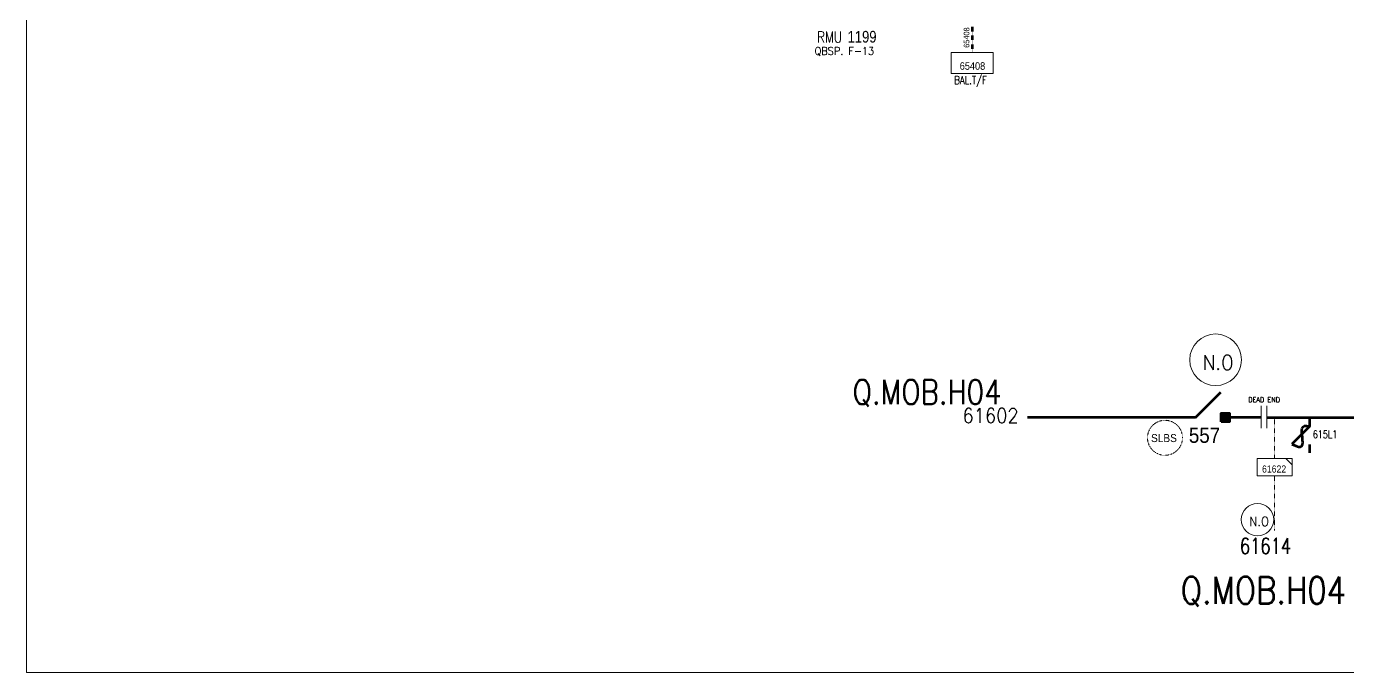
# Model space of a CAD drawing. Header units: metres. Extents: x 65984 to 144644, y -19036 to 23726.
# Drawn here: x 86731 to 87555, y -10521 to -10119 of the extents above; entities that cross this region are included whole.
import ezdxf
from ezdxf.enums import TextEntityAlignment as Align

# ---------------------------------------------------------------- set-up
doc = ezdxf.new("R2010")
doc.units = ezdxf.units.M
doc.header["$MEASUREMENT"] = 0
doc.linetypes.add('DGN Style 3', pattern=[0.013877, 0, -0.013877])
doc.layers.get('0').update_dxf_attribs({"color": 95, "lineweight": 40})
for name, color, linetype, lineweight in [('ABS', 7, 'Continuous', 40), ('ABS NUMBER', 112, 'Continuous', 30), ('d_eos', 111, 'Continuous', 40), ('d_eos no', 121, 'Continuous', 40), ('d_tf no', 6, 'Continuous', 40), ('d_ug cable', 95, 'Continuous', 40), ('d_village name', 7, 'Continuous', 40), ('FDR  2  17', 98, 'Continuous', 40), ('fedr no', 95, 'Continuous', 40), ('Level 37', 7, 'Continuous', 0), ('O H MAIN FEEDER', 4, 'Continuous', 100), ('SW N O', 114, 'Continuous', 30)]:
    doc.layers.add(name, color=color, linetype=linetype, lineweight=lineweight)
doc.styles.add('Style-Arial', font='arial.ttf')
doc.styles.add('Style-msdefault', font='msdefault.shx')
doc.styles.add('Style-simplex', font='simplex.shx')
doc.styles.add('Style-STANDARD', font='STANDARD.shx')

# ---------------------------------------------------------------- blocks, each defined once
blk = doc.blocks.new('FUSE01_1')
at = {"color": 0, "linetype": 'ByBlock', "lineweight": -2, "ltscale": 500}
blk.add_line((0, -8575), (0, -11275), dxfattribs=at)
at = {"color": 0, "linetype": 'ByBlock', "lineweight": -2, "ltscale": 500, "flags": 128}
blk.add_lwpolyline([(0, 25), (0, -2875), (-5600, -8475)], dxfattribs=at)
at = {"color": 0, "linetype": 'ByBlock', "lineweight": -2, "ltscale": 500}
blk.add_open_spline([(-5600, -8475), (1700, -12675), (-5800, -675), (0, -2875)], degree=3, dxfattribs=at)
blk = doc.blocks.new('ABS2_1_1')
at = {"color": 0, "linetype": 'ByBlock', "lineweight": -2, "ltscale": 500}
for q in [(-29900, 43500), (0, 0)]:
    blk.add_line((0, 13600), q, dxfattribs=at)
at = {"color": 0, "linetype": 'ByBlock', "lineweight": -2, "ltscale": 500, "flags": 128}
for points in [[(5000, 43600), (-5000, 43600), (-5000, 53600), (5000, 53600)], [(3791, 49653), (3791, 49653), (3791, 49653)]]:
    blk.add_lwpolyline(points, close=True, dxfattribs=at)
at = {"color": 0, "linetype": 'ByBlock', "lineweight": -2, "ltscale": 500}
for points in [[(5000, 43600), (-5000, 43600), (5000, 53600), (-5000, 53600)], [(3791, 49653), (3791, 49653), (3791, 49653)]]:
    blk.add_solid(points, dxfattribs=at)
blk = doc.blocks.new('*U4115')
at = {"layer": 'SW N O', "color": 3, "lineweight": 13, "ltscale": 0.426762}
blk.add_circle((0, 0.01), 16.84, dxfattribs=at)
at = {"layer": 'SW N O', "color": 3, "lineweight": 13, "insert": (1.68, -1.77), "char_height": 9.6, "attachment_point": 5, "line_spacing_factor": 0.6, "style": 'Style-STANDARD'}
blk.add_mtext('N.O', dxfattribs=at)
blk = doc.blocks.new('*U4284')
at = {"layer": 'SW N O', "color": 3, "lineweight": 13, "ltscale": 0.426762}
blk.add_circle((0, 0), 16.8, dxfattribs=at)
at = {"layer": 'SW N O', "color": 3, "lineweight": 13, "insert": (1.7, -1.8), "char_height": 9.6, "attachment_point": 5, "line_spacing_factor": 0.6, "style": 'Style-STANDARD'}
blk.add_mtext('N.O', dxfattribs=at)
blk = doc.blocks.new('TF_1_3')
at = {"layer": 'd_village name', "color": 0, "linetype": 'Continuous', "lineweight": -2, "ltscale": 500}
blk.add_line((3150, 2475), (4950, 675), dxfattribs=at)
blk.add_3dface([(-5050, 2475), (4950, 2475), (4950, -2525), (-5050, -2525)], dxfattribs=at)
blk = doc.blocks.new('*U4066')
at = {"color": 20, "linetype": 'Continuous', "lineweight": 13, "flags": 128}
blk.add_lwpolyline([(18.3, 14.3), (28.6, 14.3), (28.6, 4)], close=True, dxfattribs=at)
at = {"color": 20, "linetype": 'Continuous', "lineweight": 13, "ltscale": 0.555285, "xscale": 0.005720000000000001, "yscale": 0.005720000000000001, "zscale": 0.00608400208408108}
blk.add_blockref('TF_1_3', (0.3, 0.2), dxfattribs=at)

msp = doc.modelspace()

# ---------------------------------------------------------------- linework, layer by layer
at = {"layer": 'd_eos', "color": 7, "linetype": 'Continuous', "lineweight": 211, "ltscale": 0.638341}
msp.add_line((87320.7, -10119.22), (87320.7, -10122.04), dxfattribs=at)
at = {"layer": 'd_ug cable', "color": 7, "linetype": 'DGN Style 3', "lineweight": 106}
msp.add_line((87320.7, -10122.04), (87320.7, -10135.1), dxfattribs=at)
at = {"layer": 'd_ug cable', "color": 20, "linetype": 'DGN Style 3', "lineweight": 13}
for p, q in [((87509.19, -10362.58), (87509.19, -10388.01)), ((87509.19, -10398.87), (87509.21, -10432.86))]:
    msp.add_line(p, q, dxfattribs=at)
at = {"layer": 'd_ug cable', "color": 2, "linetype": 'DGN Style 3', "lineweight": 13}
msp.add_circle((87440.88, -10375.07), 10.9, dxfattribs=at)
at = {"layer": 'FDR  2  17', "color": 7, "linetype": 'Continuous', "lineweight": 0, "flags": 128}
msp.add_lwpolyline([(87333.75, -10135.1), (87307.64, -10135.1), (87307.64, -10148.23), (87333.75, -10148.23)], close=True, dxfattribs=at)
at = {"layer": 'O H MAIN FEEDER', "color": 20, "lineweight": 13, "ltscale": 0.404443}
for p, q in [((87500.8, -10369.08), (87500.8, -10355.09)), ((87504.41, -10369.13), (87504.41, -10355.14))]:
    msp.add_line(p, q, dxfattribs=at)
at = {"layer": 'O H MAIN FEEDER', "color": 1, "lineweight": 211, "ltscale": 0.404443}
msp.add_line((87452.83, -10362.46), (87355.23, -10362.46), dxfattribs=at)
at = {"layer": 'O H MAIN FEEDER', "color": 1, "lineweight": 211, "ltscale": 0.363998}
msp.add_line((87500.81, -10362.45), (87481.06, -10362.45), dxfattribs=at)
at = {"layer": 'O H MAIN FEEDER', "color": 20, "lineweight": 211, "ltscale": 0.404443}
msp.add_line((87504.41, -10362.46), (87652.43, -10362.46), dxfattribs=at)
at = {"layer": 'O H MAIN FEEDER', "color": 140, "lineweight": 13, "ltscale": 0.498271, "flags": 128}
msp.add_lwpolyline([(86731.46, -9433.5), (88354.38, -9433.5), (88354.38, -10521.27), (86731.46, -10521.27)], close=True, dxfattribs=at)

# ---------------------------------------------------------------- block references
at = {"color": 7, "linetype": 'Continuous', "lineweight": 106, "ltscale": 0.404443, "xscale": 0.001941324480530075, "yscale": 0.001941324480530075, "zscale": 0.001941324480530075}
msp.add_blockref('FUSE01_1', (87530.87, -10362.51), dxfattribs=at)
at = {"color": 20, "linetype": 'Continuous', "lineweight": 13, "xscale": 0.3802450493376333, "yscale": 0.3802450493376333, "zscale": 0.3802450493376333}
msp.add_blockref('*U4066', (87509.19, -10393.44), dxfattribs=at)
at = {"layer": 'ABS', "color": 2, "linetype": 'Continuous', "lineweight": 211, "ltscale": 0.786091, "xscale": 0.000526681613742412, "yscale": 0.000526681613742412, "zscale": 0.000348785374149299, "rotation": 269.9999999999996}
msp.add_blockref('ABS2_1_1', (87452.83, -10362.46), dxfattribs=at)
at = {"layer": 'SW N O', "color": 3, "lineweight": 13}
for name, p, xscale, yscale, zscale in [('*U4115', (87472.42, -10326.51), 0.9551519336955339, 0.9551519336955339, 0.9551519336955339), ('*U4284', (87498.52, -10426.05), 0.6022111797169284, 0.6022111797169284, 0.6022111797169284)]:
    msp.add_blockref(name, p, dxfattribs=dict(at, xscale=xscale, yscale=yscale, zscale=zscale))

# ---------------------------------------------------------------- texts
at = {"color": 7, "linetype": 'Continuous', "lineweight": 80, "ltscale": 0.729, "style": 'Style-STANDARD', "width": 0.833333}
msp.add_text('615L1', height=4.853, dxfattribs=at).set_placement((87540.63, -10372.92), align=Align.MIDDLE_CENTER)
at = {"color": 21, "linetype": 'Continuous', "lineweight": 80, "ltscale": 1.199629, "insert": (87500.96, -10442.41), "char_height": 9.8162, "attachment_point": 5, "line_spacing_factor": 0.6, "style": 'Style-STANDARD'}
msp.add_mtext('\\H1x;\\W0.833333; 61614\\P', dxfattribs=at)
at = {"layer": 'ABS NUMBER', "color": 2, "lineweight": 140, "style": 'Style-Arial', "width": 0.88}
msp.add_text('557', height=9.477, dxfattribs=at).set_placement((87465.51, -10373.5), align=Align.MIDDLE_CENTER)
at = {"layer": 'd_eos no', "color": 7, "linetype": 'Continuous', "lineweight": 13, "ltscale": 0.648428, "style": 'Style-msdefault', "width": 0.833333}
msp.add_text('1199', height=7.278, dxfattribs=at).set_placement((87261.15, -10128.96), align=Align.RIGHT)
at = {"layer": 'd_tf no', "color": 7, "linetype": 'Continuous', "lineweight": 40, "style": 'Style-msdefault', "width": 0.909091}
msp.add_text('65408', height=4.694, dxfattribs=at).set_placement((87320.93, -10143.53), align=Align.MIDDLE_CENTER)
at = {"layer": 'd_tf no', "color": 2, "linetype": 'Continuous', "lineweight": 13, "ltscale": 0.642047, "style": 'Style-simplex', "width": 0.909091}
msp.add_text('DEAD END', height=3.23, dxfattribs=at).set_placement((87502.68, -10351.35), align=Align.MIDDLE_CENTER)
at = {"layer": 'd_tf no', "color": 121, "linetype": 'Continuous', "lineweight": 13, "ltscale": 1.194927, "style": 'Style-simplex', "width": 0.909091}
msp.add_text('61602', height=8.976, dxfattribs=at).set_placement((87332.2, -10361.2), align=Align.MIDDLE_CENTER)
at = {"layer": 'd_tf no', "color": 1, "linetype": 'Continuous', "lineweight": 40, "style": 'Style-msdefault', "width": 0.945946}
msp.add_text('SLBS', height=4.978, dxfattribs=at).set_placement((87432.19, -10372.75), align=Align.TOP_LEFT)
at = {"layer": 'd_tf no', "color": 20, "linetype": 'Continuous', "lineweight": 13, "ltscale": 0.729, "style": 'Style-msdefault', "width": 0.909091}
msp.add_text('61622', height=4.449, dxfattribs=at).set_placement((87508.88, -10394.51), align=Align.MIDDLE_CENTER)
at = {"layer": 'fedr no', "color": 55, "linetype": 'Continuous', "lineweight": 13, "insert": (87241.1, -10134.44), "char_height": 4.913, "attachment_point": 5, "style": 'Style-STANDARD'}
msp.add_mtext('QBSP. F-13', dxfattribs=at)
at = {"layer": 'fedr no', "color": 6, "linetype": 'Continuous', "lineweight": 40, "attachment_point": 5, "line_spacing_factor": 1.223679, "style": 'Style-STANDARD'}
for insert, char_height in [((87292.66, -10347.27), 7.4416), ((87502.15, -10470.85), 8.2685)]:
    msp.add_mtext('\\Fsimplex;\\H2.03946x;\\W0.833333;Q.MOB.H04', dxfattribs=dict(at, insert=insert, char_height=char_height))
at = {"layer": 'Level 37', "color": 7, "linetype": 'Continuous', "lineweight": 53, "style": 'Style-msdefault', "width": 0.857143}
msp.add_text('65408', height=3.5, rotation=90.00752, dxfattribs=at).set_placement((87315.49, -10119.48), align=Align.TOP_RIGHT)
at = {"layer": 'Level 37', "color": 7, "linetype": 'Continuous', "lineweight": 53, "style": 'Style-STANDARD', "width": 0.854701}
msp.add_text('BAL.T/F', height=4.993, rotation=0.00752, dxfattribs=at).set_placement((87319.75, -10152.28), align=Align.MIDDLE_CENTER)
at = {"layer": 'Level 37', "color": 7, "linetype": 'Continuous', "lineweight": 13, "ltscale": 0.83046, "insert": (87231.88, -10125.53), "char_height": 6.9337, "width": 26.64, "attachment_point": 5, "line_spacing_factor": 0.6, "style": 'Style-STANDARD'}
msp.add_mtext('\\H1x;\\W0.854701;RMU', dxfattribs=at)

doc.saveas('drawing.dxf')
